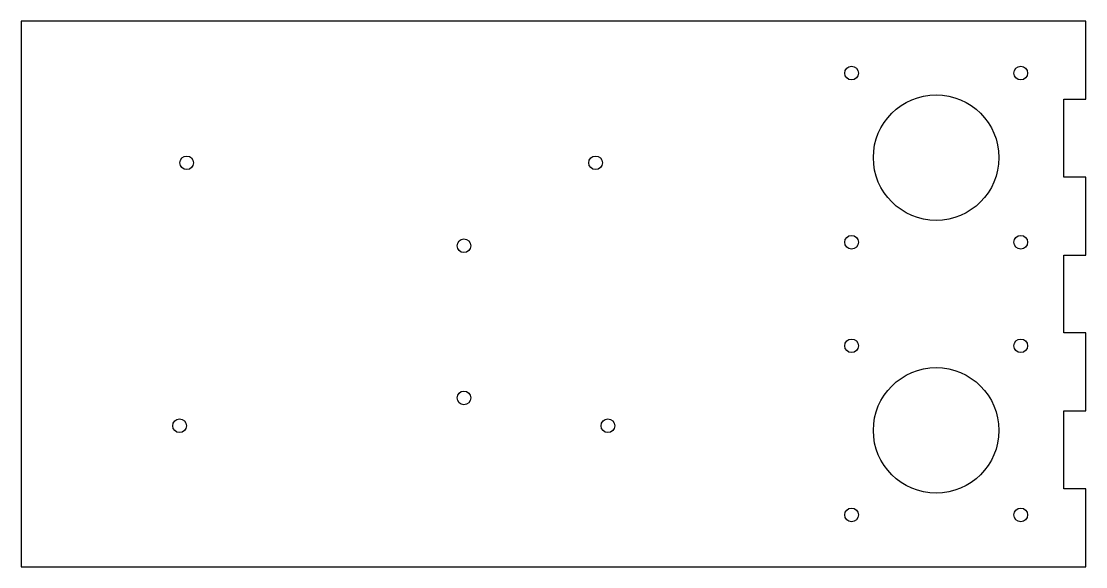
# Model space of a CAD drawing. Extents: x -6.6 to 12.9, y -5 to 5.
import ezdxf

# ---------------------------------------------------------------- set-up
doc = ezdxf.new("R2010")
doc.units = 0
doc.layers.get('0').update_dxf_attribs({"linetype": 'CONTINUOUS'})

msp = doc.modelspace()

# ---------------------------------------------------------------- linework, layer by layer
at = {"color": 7, "linetype": 'CONTINUOUS'}
for p, q in [((12.92, 5), (-6.58, 5)), ((-6.58, 5), (-6.58, -5)), ((12.92, 3.571), (12.92, 5)), ((12.52, 3.571), (12.92, 3.571)), ((12.52, 2.143), (12.52, 3.571)), ((12.92, 2.143), (12.52, 2.143)), ((12.92, 0.714), (12.92, 2.143)), ((12.52, 0.714), (12.92, 0.714)), ((12.52, -0.714), (12.52, 0.714)), ((12.92, -0.714), (12.52, -0.714)), ((12.92, -2.143), (12.92, -0.714)), ((12.52, -2.143), (12.92, -2.143)), ((12.52, -3.571), (12.52, -2.143)), ((12.92, -3.571), (12.52, -3.571)), ((12.92, -5), (12.92, -3.571)), ((-6.58, -5), (12.92, -5))]:
    msp.add_line(p, q, dxfattribs=at)
for centre, radius in [((8.63, 4.05), 0.125), ((11.73, 4.05), 0.125), ((10.18, 2.5), 1.15), ((-3.55, 2.405), 0.125), ((3.94, 2.405), 0.125), ((1.53, 0.885), 0.125), ((8.63, 0.95), 0.125), ((11.73, 0.95), 0.125), ((8.63, -0.95), 0.125), ((11.73, -0.95), 0.125), ((10.18, -2.5), 1.15), ((1.53, -1.905), 0.125), ((-3.68, -2.415), 0.125), ((4.167, -2.415), 0.125), ((8.63, -4.05), 0.125), ((11.73, -4.05), 0.125)]:
    msp.add_circle(centre, radius, dxfattribs=at)

doc.saveas('drawing.dxf')
